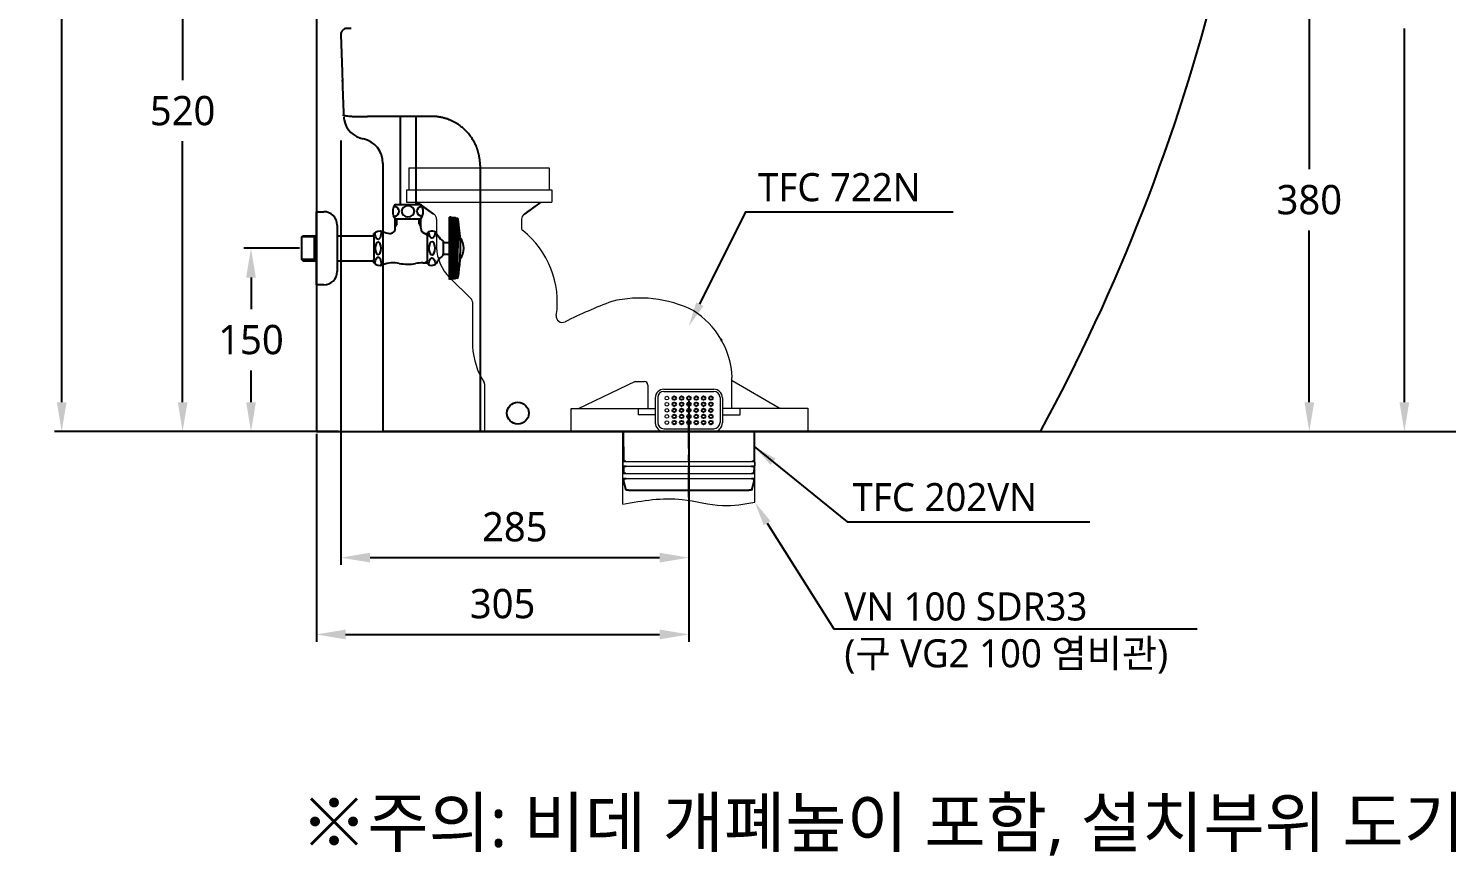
# Model space of a CAD drawing. Extents: x -4150 to 1921, y -105 to 2422.
# Drawn here: x -950 to 211, y -105 to 572 of the extents above; entities that cross this region are included whole.
import ezdxf

# ---------------------------------------------------------------- set-up
doc = ezdxf.new("R2010")
doc.units = 0
doc.header["$LTSCALE"] = 20
doc.header["$MEASUREMENT"] = 0
doc.linetypes.add('CENTER', pattern=[2, 1.25, -0.25, 0.25, -0.25])
doc.layers.get('0').update_dxf_attribs({"linetype": 'CONTINUOUS'})
doc.layers.get('DEFPOINTS').update_dxf_attribs({"linetype": 'CONTINUOUS'})
for name, color, linetype in [('1', 7, 'CONTINUOUS'), ('2', 2, 'CONTINUOUS'), ('3', 3, 'CONTINUOUS'), ('4', 4, 'CONTINUOUS'), ('6', 6, 'CONTINUOUS'), ('CEN', 1, 'CENTER')]:
    doc.layers.add(name, color=color, linetype=linetype)
doc.styles.add('GHS', font='romans', dxfattribs={"bigfont": 'ghs'})
doc.styles.add('ROMANS', font='NanumGothic.ttf', dxfattribs={"height": 10.144927})
doc.styles.get("Standard").update_dxf_attribs({"font": 'NanumGothic.ttf'})
doc.dimstyles.get("Standard").update_dxf_attribs({"dimtxt": 2.7, "dimasz": 2.5, "dimexe": 1.5, "dimexo": 1.5, "dimgap": 1.5, "dimtad": 1, "dimdec": 0, "dimlfac": 10, "dimzin": 0, "dimdsep": 46, "dimtxsty": 'Standard', "dimcen": 0, "dimclrt": 2, "dimadec": 0, "dimazin": 0, "dimtfac": 1, "dimtdec": 0, "dimtmove": 0, "dimatfit": 3, "dimfxl": 0, "dimtolj": 1, "dimtzin": 0, "dimarcsym": 0})

# ---------------------------------------------------------------- blocks, each defined once
blk = doc.blocks.new('*D17')
at = {"color": 3, "lineweight": -2}
for p, q in [((117.5, 951.9), (182.5, 951.9)), ((176.5, 927.9), (176.5, 621.9)), ((176.5, 265.9), (176.5, 571.9)), ((100.5, 241.9), (182.5, 241.9))]:
    blk.add_line(p, q, dxfattribs=at)
at = {"color": 3}
for points in [[(172.5, 927.9), (180.5, 927.9), (176.5, 951.9)], [(172.5, 265.9), (180.5, 265.9), (176.5, 241.9)]]:
    blk.add_solid(points, dxfattribs=at)
at = {"layer": 'DEFPOINTS', "color": 0}
for p in [(115.7, 951.9), (98.7, 241.9), (176.5, 241.9)]:
    blk.add_point(p, dxfattribs=at)
at = {"color": 2, "insert": (176.5, 596.9), "char_height": 24, "attachment_point": 5}
blk.add_mtext('\\A1;710', dxfattribs=at)
blk = doc.blocks.new('*D19')
at = {"color": 3, "lineweight": -2}
for p, q in [((-728, 391.9), (-773.8, 391.9)), ((-767.8, 367.9), (-767.8, 342)), ((-767.8, 265.9), (-767.8, 291.9)), ((-716.1, 241.9), (-773.8, 241.9))]:
    blk.add_line(p, q, dxfattribs=at)
at = {"color": 3}
for points in [[(-771.8, 367.9), (-763.8, 367.9), (-767.8, 391.9)], [(-771.8, 265.9), (-763.8, 265.9), (-767.8, 241.9)]]:
    blk.add_solid(points, dxfattribs=at)
at = {"layer": 'DEFPOINTS', "color": 0}
for p in [(-767.8, 391.9), (-726.2, 391.9), (-714.3, 241.9)]:
    blk.add_point(p, dxfattribs=at)
at = {"color": 2, "insert": (-767.8, 317), "char_height": 24, "attachment_point": 5}
blk.add_mtext('\\A1;150', dxfattribs=at)
blk = doc.blocks.new('*D21')
at = {"color": 3, "lineweight": -2}
for p, q in [((21.2, 621.3), (104.7, 621.3)), ((98.7, 597.3), (98.7, 456.7)), ((98.7, 265.9), (98.7, 406.5)), ((-119.7, 241.9), (104.7, 241.9))]:
    blk.add_line(p, q, dxfattribs=at)
at = {"color": 3}
for points in [[(94.7, 597.3), (102.7, 597.3), (98.7, 621.3)], [(94.7, 265.9), (102.7, 265.9), (98.7, 241.9)]]:
    blk.add_solid(points, dxfattribs=at)
at = {"layer": 'DEFPOINTS', "color": 0}
for p in [(19.4, 621.3), (-121.5, 241.9), (98.7, 241.9)]:
    blk.add_point(p, dxfattribs=at)
at = {"color": 2, "insert": (98.7, 431.6), "char_height": 24, "attachment_point": 5}
blk.add_mtext('\\A1;380', dxfattribs=at)
blk = doc.blocks.new('*D22')
at = {"color": 3, "lineweight": -2}
for p, q in [((-477.9, 767.2), (-829.8, 767.2)), ((-823.8, 743.2), (-823.8, 529.6)), ((-823.8, 265.9), (-823.8, 479.5)), ((-696.1, 241.9), (-829.8, 241.9))]:
    blk.add_line(p, q, dxfattribs=at)
at = {"color": 3}
for points in [[(-827.8, 743.2), (-819.8, 743.2), (-823.8, 767.2)], [(-827.8, 265.9), (-819.8, 265.9), (-823.8, 241.9)]]:
    blk.add_solid(points, dxfattribs=at)
at = {"layer": 'DEFPOINTS', "color": 0}
for p in [(-476.1, 767.2), (-823.8, 241.9), (-694.3, 241.9)]:
    blk.add_point(p, dxfattribs=at)
at = {"color": 2, "insert": (-823.8, 504.5), "char_height": 24, "attachment_point": 5}
blk.add_mtext('\\A1;520', dxfattribs=at)
blk = doc.blocks.new('*D15')
at = {"color": 3, "lineweight": -2}
for p, q in [((-694.3, 480.1), (-694.3, 132.6)), ((-409.3, 267), (-409.3, 132.6)), ((-670.3, 138.6), (-433.3, 138.6))]:
    blk.add_line(p, q, dxfattribs=at)
at = {"color": 3}
for points in [[(-670.3, 142.6), (-670.3, 134.6), (-694.3, 138.6)], [(-433.3, 142.6), (-433.3, 134.6), (-409.3, 138.6)]]:
    blk.add_solid(points, dxfattribs=at)
at = {"layer": 'DEFPOINTS', "color": 0}
for p in [(-694.3, 481.9), (-409.3, 268.8), (-409.3, 138.6)]:
    blk.add_point(p, dxfattribs=at)
at = {"color": 2, "insert": (-551.8, 163.7), "char_height": 24, "attachment_point": 5}
blk.add_mtext('\\A1;285', dxfattribs=at)
blk = doc.blocks.new('*D16')
at = {"color": 3, "lineweight": -2}
for p, q in [((-714.3, 240.1), (-714.3, 69.7)), ((-409.3, 165.3), (-409.3, 69.7)), ((-690.3, 75.7), (-433.3, 75.7))]:
    blk.add_line(p, q, dxfattribs=at)
at = {"color": 3}
for points in [[(-690.3, 79.7), (-690.3, 71.7), (-714.3, 75.7)], [(-433.3, 79.7), (-433.3, 71.7), (-409.3, 75.7)]]:
    blk.add_solid(points, dxfattribs=at)
at = {"layer": 'DEFPOINTS', "color": 0}
for p in [(-714.3, 241.9), (-409.3, 167.1), (-409.3, 75.7)]:
    blk.add_point(p, dxfattribs=at)
at = {"color": 2, "insert": (-561.8, 100.8), "char_height": 24, "attachment_point": 5}
blk.add_mtext('\\A1;305', dxfattribs=at)
blk = doc.blocks.new('BGFB')
at = {"color": 2, "linetype": 'Continuous', "lineweight": 0}
for p, q in [((-57.5, 0), (57.5, 0)), ((-57.5, 0), (-57.5, -18)), ((57.5, 0), (57.5, -18)), ((-59.5, -18), (59.5, -18)), ((-59.5, -18), (-59.5, -28)), ((59.5, -18), (59.5, -28)), ((-59.5, -28), (59.5, -28)), ((-36.9, -38), (-50.8, -28)), ((36.9, -38.1), (50.8, -28)), ((-34.8, -42.1), (-34.8, -65.3)), ((34.8, -42.1), (34.8, -49.1)), ((-24.1, -89.9), (-6.2, -107.6)), ((-5.3, -109.8), (-5.3, -146.3)), ((207.1, -196.8), (207.1, -171.6)), ((207.3, -174.1), (245.6, -196.4)), ((4.7, -215.9), (4.7, -177.4)), ((127.8, -174.9), (81.1, -197.3)), ((127.8, -174.9), (135.3, -174.9)), ((138.3, -177.9), (138.3, -197.3)), ((151.3, -181.3), (192.3, -181.3)), ((151.3, -183.1), (192.3, -183.1)), ((144.3, -197.3), (75.1, -197.3)), ((75.1, -197.3), (75.1, -215.9)), ((130.2, -197.3), (130.2, -202.4)), ((144.3, -188.3), (144.3, -208.9)), ((146.3, -188.1), (146.3, -208.6)), ((197.3, -188.1), (197.3, -208.6)), ((199.3, -188.3), (199.3, -208.9)), ((199.3, -196.8), (269.2, -196.8)), ((213.7, -202.4), (213.7, -196.8)), ((269.2, -196.8), (269.2, -215.9)), ((144.3, -202.4), (130.2, -202.4)), ((199.3, -202.4), (213.7, -202.4)), ((4.7, -215.9), (269.2, -215.9)), ((151.3, -213.6), (192.3, -213.6)), ((117.8, -240.9), (117.8, -243.9)), ((118.5, -240.4), (118.3, -240.4)), ((118.5, -240.4), (225.4, -240.4)), ((225.9, -240.9), (225.9, -243.9)), ((118.5, -244.4), (118.3, -244.4)), ((118.5, -244.4), (225.4, -244.4)), ((120.3, -250.4), (223.3, -250.4)), ((120.6, -254.4), (223, -254.4))]:
    blk.add_line(p, q, dxfattribs=at)
at = {"color": 3, "linetype": 'Continuous', "lineweight": 0}
for p, q in [((117.8, -275.3), (117.8, -215.9)), ((225.9, -273.8), (225.9, -215.9))]:
    blk.add_line(p, q, dxfattribs=at)
at = {"color": 2}
for p, q in [((118.5, -240.4), (118.4, -215.9)), ((225.3, -215.9), (225.2, -240.4)), ((225.2, -240.4), (223.3, -240.4)), ((120.3, -250.4), (118.3, -250.4)), ((118.3, -254.4), (120.6, -254.4)), ((118.5, -244.4), (120.6, -244.4)), ((118.6, -250.4), (118.5, -244.4)), ((118.6, -256.9), (118.6, -254.4)), ((223, -244.4), (225.2, -244.4)), ((223, -254.4), (225.4, -254.4)), ((225.4, -250.4), (223.3, -250.4)), ((225.2, -244.4), (225.1, -250.4)), ((225.1, -254.4), (225.1, -256.9)), ((120.4, -263.9), (118.6, -256.9)), ((122.4, -263.9), (120.4, -263.9)), ((122.4, -263.9), (171.8, -263.9)), ((171.8, -263.9), (221.2, -263.9)), ((223.2, -263.9), (221.2, -263.9)), ((225.1, -256.9), (223.2, -263.9))]:
    blk.add_line(p, q, dxfattribs=at)
blk.add_line((120.3, -240.4), (118.5, -240.4))
at = {"color": 2, "linetype": 'Continuous', "lineweight": 0}
for centre in [(153.8, -188.6), (153.8, -193.6), (153.8, -198.6), (153.8, -203.6), (153.8, -208.6)]:
    blk.add_circle(centre, 1.5, dxfattribs=at)
for centre, radius, start, end in [((-39.8, -42.1), 5, 0.0447, 54.1067), ((39.8, -42.1), 5, 125.8861, 179.7556), ((37.8, -49.1), 3, 179.7556, 231.4151), ((-10.7, -109.9), 74.8, 351.5468, 51.4151), ((1.6, -64.1), 36.4, 181.8849, 225.0733), ((-8.3, -109.8), 3, 0.0895, 45.2408), ((239.8, -464.9), 378.8, 110.2437, 116.5549), ((132, -202.9), 96.3, 63.2809, 103.9725), ((68.2, -121.6), 5, 171.5468, 296.5549), ((140.2, -174), 67, 2.0828, 58.4605), ((52.8, -143.8), 58.1, 182.4762, 213.3534), ((1.7, -177.4), 3, 0, 33.3534), ((135.3, -177.9), 3, 0, 90), ((151.3, -188.3), 7, 90, 180), ((151.3, -188.1), 5, 90, 180), ((192.3, -188.3), 7, 360, 90), ((192.3, -188.1), 5, 0, 90), ((247.1, -193.8), 3, 239.7939, 270), ((151.3, -208.9), 7, 179.7381, 270), ((151.3, -208.6), 5, 180, 270), ((192.3, -208.6), 5, 270, 0), ((192.3, -208.9), 7, 270, 0), ((118.3, -240.9), 0.5, 90, 180), ((225.4, -240.9), 0.5, 0, 90), ((118.3, -243.9), 0.5, 180, 270), ((118.3, -250.9), 0.5, 90, 180), ((118.3, -253.9), 0.5, 180, 270), ((225.4, -243.9), 0.5, 270, 360), ((225.4, -250.9), 0.5, 0, 90), ((225.4, -253.9), 0.5, 270, 0)]:
    blk.add_arc(centre, radius, start, end, dxfattribs=at)
at = {"color": 3, "linetype": 'Continuous', "lineweight": 0}
blk.add_spline([(117.8, -275.3), (166.2, -271.5), (199.4, -276.5), (225.9, -273.8)], degree=3, dxfattribs=at)
at = {"layer": '1', "color": 252, "linetype": 'Continuous'}
for q in [(-50.8, -28), (-50.1, -28.5), (-50.1, -28.5), (-50.1, -28.5)]:
    blk.add_line((-36.9, -38), q, dxfattribs=at)
at = {"layer": '1', "color": 2, "linetype": 'Continuous'}
for centre in [(159.8, -188.6), (159.8, -188.6), (159.8, -193.6), (159.8, -193.6), (159.8, -198.6), (159.8, -198.6), (165.8, -188.6), (165.8, -188.6), (165.8, -193.6), (165.8, -193.6), (165.8, -198.6), (165.8, -198.6), (171.8, -188.6), (171.8, -193.6), (171.8, -198.6), (177.8, -188.6), (177.8, -188.6), (177.8, -193.6), (177.8, -193.6), (177.8, -198.6), (177.8, -198.6), (183.8, -188.6), (183.8, -188.6), (183.8, -193.6), (183.8, -193.6), (183.8, -198.6), (183.8, -198.6), (189.8, -188.6), (189.8, -188.6), (189.8, -193.6), (189.8, -193.6), (189.8, -198.6), (189.8, -198.6), (159.8, -203.6), (159.8, -203.6), (159.8, -208.6), (159.8, -208.6), (165.8, -203.6), (165.8, -203.6), (165.8, -208.6), (165.8, -208.6), (171.8, -203.6), (171.8, -208.6), (171.8, -208.6), (177.8, -203.6), (177.8, -203.6), (177.8, -208.6), (177.8, -208.6), (183.8, -203.6), (183.8, -203.6), (183.8, -208.6), (183.8, -208.6), (189.8, -203.6), (189.8, -203.6), (189.8, -208.6), (189.8, -208.6)]:
    blk.add_circle(centre, 1.5, dxfattribs=at)
at = {"layer": '1', "color": 252, "linetype": 'Continuous'}
for centre in [(171.8, -188.6), (171.8, -193.6), (171.8, -198.6), (171.8, -203.6)]:
    blk.add_circle(centre, 1.5, dxfattribs=at)
for points, degree in [([(50.1, -28.5), (36.9, -38)], 1), ([(50.1, -28.5), (45.7, -31.7), (41.3, -34.8), (36.9, -38)], 3), ([(50.1, -28.5), (36.9, -38)], 1), ([(50.1, -28.5), (45.7, -31.7), (41.3, -34.8), (36.9, -38)], 3), ([(197.9, -139.9), (198.2, -140.5), (198.5, -141), (198.8, -141.6)], 3), ([(197.9, -139.9), (198.2, -140.5), (198.5, -141), (198.8, -141.6)], 3)]:
    blk.add_open_spline(points, degree=degree, dxfattribs=at)
at = {"layer": 'CEN'}
blk.add_line((171.8, -269.9), (171.8, -196.9), dxfattribs=at)
blk = doc.blocks.new('*D23')
at = {"color": 3, "lineweight": -2}
for p, q in [((-453.9, 1179.9), (-928.8, 1179.9)), ((-922.8, 1155.9), (-922.8, 736)), ((-922.8, 265.9), (-922.8, 685.8)), ((-716.1, 241.9), (-928.8, 241.9))]:
    blk.add_line(p, q, dxfattribs=at)
at = {"color": 3}
for points in [[(-926.8, 1155.9), (-918.8, 1155.9), (-922.8, 1179.9)], [(-926.8, 265.9), (-918.8, 265.9), (-922.8, 241.9)]]:
    blk.add_solid(points, dxfattribs=at)
at = {"layer": 'DEFPOINTS', "color": 0}
for p in [(-922.8, 1179.9), (-452.1, 1179.9), (-714.3, 241.9)]:
    blk.add_point(p, dxfattribs=at)
at = {"color": 2, "insert": (-922.8, 710.9), "char_height": 24, "attachment_point": 5}
blk.add_mtext('\\A1;940', dxfattribs=at)

msp = doc.modelspace()

# ---------------------------------------------------------------- linework, layer by layer
for p, q in [((-686.6, 571.9), (-689.3, 571.9)), ((-686.7, 572), (-686.8, 572)), ((-686.7, 572), (-686.7, 572)), ((-685.9, 572), (-686.6, 571.9)), ((-694.3, 566.8), (-693.2, 536.3)), ((-693.1, 536.3), (-693.2, 536.3)), ((-693, 530.1), (-692.9, 528.4)), ((-659.9, 461.5), (-659.9, 241.9)), ((-580.2, 459.6), (-580.2, 241.9)), ((-657.9, 241.9), (-659.9, 241.9)), ((-637.5, 241.9), (-657.9, 241.9)), ((-639.7, 241.9), (-108.6, 241.9)), ((-615.6, 241.9), (-637.5, 241.9)), ((-605.6, 241.9), (-615.6, 241.9)), ((-602.5, 241.9), (-605.6, 241.9)), ((-582.8, 241.9), (-602.5, 241.9)), ((-325.3, 241.9), (-582.8, 241.9)), ((-245.4, 241.9), (-325.3, 241.9)), ((-144.3, 241.9), (-245.4, 241.9)), ((-121.5, 241.9), (-144.3, 241.9))]:
    msp.add_line(p, q)
at = {"flags": 128}
for points in [[(-693.1, 536.3), (-693.1, 533.1), (-693, 529.9)], [(-691.9, 499.5), (-691.7, 498.2), (-691.6, 497.1)]]:
    msp.add_lwpolyline(points, dxfattribs=at)
msp.add_circle((-549.3, 256.9), 9)
for centre, radius, start, end in [((-1501, 993.6), 1571, 331.4141, 345.9855), ((-689.3, 566.9), 5, 90, 182), ((-672.3, 500.9), 19.7, 191.2535, 259.6615), ((-679.9, 461.9), 20, 358.75, 78.2575)]:
    msp.add_arc(centre, radius, start, end)
for points, degree in [([(-686.6, 571.8), (-686.6, 571.9)], 1), ([(-693, 529.8), (-692.7, 520.2), (-692.3, 510.7), (-692, 501.2)], 3), ([(-692.9, 528.4), (-693, 529.8)], 1)]:
    msp.add_open_spline(points, degree=degree)
for points, knots in [([(-686.2, 571.9), (-686.2, 571.9), (-686.4, 571.9), (-686.5, 571.9), (-686.6, 571.9)], [0, 0, 0, 0, 0.146141, 1, 1, 1, 1]), ([(-692, 501.2), (-692, 501.1), (-691.9, 501), (-691.4, 500.8), (-691.1, 500.7), (-690.1, 500.4), (-689.5, 500.3), (-688.1, 500.2), (-687.2, 500.1), (-685.3, 500), (-684.3, 499.9), (-682.1, 499.8), (-680.9, 499.8), (-678.5, 499.8), (-677.3, 499.8), (-674.8, 499.8), (-673.6, 499.9), (-672.5, 499.9)], [0, 0, 0, 0, 0.125, 0.125, 0.25, 0.25, 0.375, 0.375, 0.5, 0.5, 0.625, 0.625, 0.75, 0.75, 0.875, 0.875, 1, 1, 1, 1]), ([(-692, 500.4), (-692, 500.4), (-692, 500.4), (-692, 500.5), (-692, 500.5), (-692, 500.6), (-692, 500.7), (-692, 500.7), (-692, 500.7), (-692, 500.8), (-692, 500.8), (-692, 500.9), (-692, 501), (-692, 501), (-692, 501.1), (-692, 501.1), (-692, 501.2), (-692, 501.2)], [0, 0, 0, 0, 0.118734, 0.209936, 0.295789, 0.385006, 0.430214, 0.477439, 0.516047, 0.55608, 0.606205, 0.684899, 0.742154, 0.811968, 0.880197, 0.942874, 1, 1, 1, 1]), ([(-692, 501.2), (-692, 501.2), (-692, 501.2), (-692, 501.2), (-692, 501.2), (-692, 501.2)], [0, 0, 0, 0, 0.321936, 0.655099, 1, 1, 1, 1]), ([(-620.2, 499.9), (-621.9, 499.9), (-625.2, 499.9), (-630.2, 499.9), (-635.2, 499.9), (-640, 499.9), (-644.8, 499.9), (-649.6, 499.9), (-654.3, 499.9), (-658.9, 499.9), (-663.5, 499.9), (-668, 499.9), (-671, 499.9), (-672.5, 499.9)], [0, 0, 0, 0, 0.096757, 0.192348, 0.286772, 0.380028, 0.472113, 0.563028, 0.65277, 0.741339, 0.828735, 0.914955, 1, 1, 1, 1]), ([(-580.2, 459.6), (-580.2, 459.8), (-580.2, 460.2), (-580.3, 460.8), (-580.3, 461.4), (-580.3, 462), (-580.3, 462.7), (-580.4, 463.3), (-580.5, 463.9), (-580.5, 464.5), (-580.6, 465.1), (-580.7, 465.7), (-580.8, 466.3), (-580.9, 466.9), (-581, 467.5), (-581.1, 468.1), (-581.2, 468.7), (-581.4, 469.2), (-581.5, 469.8), (-581.7, 470.4), (-581.8, 471), (-582, 471.5), (-582.2, 472.1), (-582.4, 472.7), (-582.5, 473.2), (-582.7, 473.8), (-582.9, 474.3), (-583.6, 475.9), (-584.8, 478.5), (-586.8, 481.9), (-589.1, 485.2), (-591.6, 487.9), (-594.1, 490.3), (-596.3, 492), (-598.4, 493.5), (-600.4, 494.7), (-602.5, 495.8), (-604.3, 496.7), (-605.7, 497.2), (-606.7, 497.6), (-607.7, 498), (-608.8, 498.3), (-609.9, 498.6), (-610.9, 498.9), (-612, 499.1), (-613.2, 499.3), (-614.3, 499.5), (-615.4, 499.7), (-616.6, 499.8), (-617.8, 499.9), (-619, 499.9), (-619.8, 499.9), (-620.2, 499.9)], [0, 0, 0, 0, 0.00991, 0.019796, 0.029655, 0.039489, 0.049296, 0.059077, 0.068831, 0.078558, 0.088258, 0.097931, 0.107577, 0.117195, 0.126786, 0.13635, 0.145886, 0.155394, 0.164876, 0.174329, 0.183755, 0.193154, 0.202525, 0.21187, 0.221187, 0.230477, 0.23974, 0.248976, 0.312279, 0.375571, 0.438843, 0.502086, 0.55081, 0.601393, 0.637152, 0.673759, 0.711215, 0.749519, 0.766356, 0.783353, 0.80051, 0.817829, 0.835309, 0.852951, 0.870757, 0.888727, 0.906861, 0.92516, 0.943624, 0.962253, 0.981045, 1, 1, 1, 1])]:
    msp.add_open_spline(points, degree=3, knots=knots)
at = {"layer": '3'}
for points in [[(-400.4, 346.1), (-362.6, 421.8), (-193, 421.8)], [(-345.2, 166.7), (-290.5, 80.4), (7, 80.4)]]:
    msp.add_lwpolyline(points, dxfattribs=at)
msp.add_solid([(-397.4, 344.6), (-409.3, 328.2), (-403.3, 347.6)], dxfattribs=at)
at = {"layer": '3', "color": 3}
msp.add_solid([(-348, 165.1), (-355.3, 184), (-342.3, 168.4)], dxfattribs=at)
at = {"layer": '4'}
for p, q in [((-645.6, 499.9), (-645.6, 427.9)), ((-632.9, 499.9), (-632.9, 427.9)), ((-714.3, 361.9), (-714.3, 421.9)), ((-714.3, 421.9), (-708.3, 421.9)), ((-649.8, 427.9), (-645.6, 427.9)), ((-645.6, 427.9), (-628.8, 427.9)), ((-697.3, 410.9), (-697.3, 372.9)), ((-649.8, 415.9), (-628.8, 415.9)), ((-649.8, 408), (-649.8, 415.9)), ((-649.8, 411.9), (-648.5, 411.9)), ((-648.5, 411.9), (-649.8, 409.8)), ((-648.5, 411.9), (-648.5, 415.9)), ((-630, 411.9), (-630, 415.9)), ((-630, 411.9), (-628.8, 411.9)), ((-630, 411.9), (-628.8, 409.8)), ((-628.8, 408.4), (-628.8, 415.9)), ((-603.8, 417.4), (-605.3, 417.4)), ((-605.3, 416.4), (-605.3, 417.4)), ((-605.3, 391.9), (-605.3, 416.4)), ((-603.8, 417.2), (-603.8, 417.4)), ((-603.8, 417.2), (-603.8, 391.9)), ((-600.3, 416.5), (-603.8, 416.5)), ((-600.3, 415.5), (-603.8, 415.5)), ((-600.3, 414.5), (-603.8, 414.5)), ((-600.3, 413.5), (-603.8, 413.5)), ((-600.3, 412.5), (-603.8, 412.5)), ((-600.3, 411.5), (-603.8, 411.5)), ((-600.3, 410.5), (-603.8, 410.5)), ((-600.3, 409.5), (-603.8, 409.5)), ((-600.3, 408.5), (-603.8, 408.5)), ((-600.3, 407.5), (-603.8, 407.5)), ((-600.3, 406.5), (-603.8, 406.5)), ((-600.3, 416.9), (-603.5, 416.9)), ((-599.8, 416.4), (-600.3, 416.9)), ((-600.3, 416.9), (-600.3, 391.9)), ((-599, 416.4), (-599.8, 416.4)), ((-599.8, 416.4), (-599.8, 391.9)), ((-598.4, 415.9), (-598.4, 391.9)), ((-726.3, 401.2), (-725.3, 402.2)), ((-715.8, 401.2), (-726.3, 401.2)), ((-726.2, 382.7), (-726.2, 401.2)), ((-725.3, 402.2), (-714.3, 402.2)), ((-715.8, 381.7), (-715.8, 402.2)), ((-715.8, 401.2), (-714.8, 402.2)), ((-714.3, 401.6), (-714.3, 382.3)), ((-697.3, 402.2), (-667.3, 402.2)), ((-667.3, 401.2), (-667.3, 403.9)), ((-667.3, 401.2), (-667.3, 382.7)), ((-624.3, 403.2), (-625.6, 404.1)), ((-624.3, 403.9), (-623.4, 403.9)), ((-624.3, 403.2), (-624.3, 403.9)), ((-624.3, 403.2), (-623.4, 403.2)), ((-623.4, 403.9), (-623.4, 404.6)), ((-623.4, 379.9), (-623.4, 403.9)), ((-615.3, 403.2), (-614.7, 402.3)), ((-610.4, 397.7), (-610.4, 396.7)), ((-610.4, 396.7), (-610.4, 387.2)), ((-610.4, 396.7), (-605.3, 396.7)), ((-600.3, 405.5), (-603.8, 405.5)), ((-600.3, 404.5), (-603.8, 404.5)), ((-600.3, 403.5), (-603.8, 403.5)), ((-600.3, 402.5), (-603.8, 402.5)), ((-600.3, 401.5), (-603.8, 401.5)), ((-600.3, 400.5), (-603.8, 400.5)), ((-600.3, 399.5), (-603.8, 399.5)), ((-600.3, 398.5), (-603.8, 398.5)), ((-600.3, 397.5), (-603.8, 397.5)), ((-600.3, 396.5), (-603.8, 396.5)), ((-600.3, 395.5), (-603.8, 395.5)), ((-610.4, 387.2), (-605.3, 387.2)), ((-610.4, 386.2), (-610.4, 387.2)), ((-605.3, 366.4), (-605.3, 391.9)), ((-600.3, 394.5), (-603.8, 394.5)), ((-600.3, 393.5), (-603.8, 393.5)), ((-600.3, 392.5), (-603.8, 392.5)), ((-603.8, 366.6), (-603.8, 391.9)), ((-600.3, 391.3), (-603.8, 391.3)), ((-600.3, 390.3), (-603.8, 390.3)), ((-600.3, 389.3), (-603.8, 389.3)), ((-600.3, 388.3), (-603.8, 388.3)), ((-600.3, 387.3), (-603.8, 387.3)), ((-600.3, 386.3), (-603.8, 386.3)), ((-600.3, 385.3), (-603.8, 385.3)), ((-600.3, 384.3), (-603.8, 384.3)), ((-600.3, 383.3), (-603.8, 383.3)), ((-600.3, 366.9), (-600.3, 391.9)), ((-599.8, 367.4), (-599.8, 391.9)), ((-598.4, 367.9), (-598.4, 391.9)), ((-715.8, 382.7), (-726.3, 382.7)), ((-725.3, 381.7), (-726.3, 382.7)), ((-725.3, 381.7), (-714.3, 381.7)), ((-714.8, 381.7), (-715.8, 382.7)), ((-697.3, 381.7), (-667.3, 381.7)), ((-667.3, 379.9), (-667.3, 382.7)), ((-667.3, 381.7), (-667.3, 381.5)), ((-667.3, 379.9), (-667.3, 381.5)), ((-627, 379.9), (-623.4, 379.9)), ((-624.3, 380.7), (-625.6, 379.9)), ((-624.3, 380.7), (-623.4, 380.7)), ((-624.3, 379.9), (-624.3, 380.7)), ((-623.4, 379.2), (-623.4, 379.9)), ((-615.3, 380.6), (-614.7, 381.6)), ((-600.3, 382.3), (-603.8, 382.3)), ((-600.3, 381.3), (-603.8, 381.3)), ((-600.3, 380.3), (-603.8, 380.3)), ((-600.3, 379.3), (-603.8, 379.3)), ((-600.3, 378.3), (-603.8, 378.3)), ((-600.3, 377.3), (-603.8, 377.3)), ((-600.3, 376.3), (-603.8, 376.3)), ((-600.3, 375.3), (-603.8, 375.3)), ((-600.3, 374.4), (-603.8, 374.4)), ((-600.3, 373.4), (-603.8, 373.4)), ((-600.3, 372.4), (-603.8, 372.4)), ((-708.3, 361.9), (-714.3, 361.9)), ((-603.8, 366.5), (-605.3, 366.5)), ((-600.3, 371.4), (-603.8, 371.4)), ((-600.3, 370.4), (-603.8, 370.4)), ((-600.3, 369.4), (-603.8, 369.4)), ((-600.3, 368.4), (-603.8, 368.4)), ((-600.3, 367.4), (-603.8, 367.4)), ((-603.8, 366.7), (-603.8, 366.5)), ((-600.3, 367), (-603.5, 367)), ((-599.8, 367.5), (-600.3, 367)), ((-599, 367.5), (-599.8, 367.5))]:
    msp.add_line(p, q, dxfattribs=at)
for centre, radius, start, end in [((-708.3, 410.9), 11, 0, 90), ((-641.8, 421.9), 10, 143.1301, 216.8699), ((-636.8, 421.9), 10, 323.1301, 36.8699), ((-653.8, 408), 4, 262.2883, 0), ((-624.3, 408.4), 4.5, 180, 270), ((-603.5, 417.2), 0.3, 180, 270), ((-599, 415.7), 0.7, 9.4934, 90), ((-741.3, 391.9), 145, 1.9431, 9.4934), ((-662.4, 398.9), 7, 69.0339, 134.5129), ((-651, 428.7), 24.8, 249.0339, 262.2883), ((-619.9, 400.6), 5.36, 30, 130.4306), ((-602.6, 409.3), 14, 210, 236.1902), ((-741.3, 391.9), 145, 350.5066, 1.9431), ((-607.5, 391.9), 14, 0.2473, 38.2141), ((-602.6, 374.6), 14, 123.8098, 150), ((-607.5, 392), 14, 321.7859, 359.7527), ((-708.3, 372.9), 11, 270, 0), ((-662.4, 384.9), 7, 225.5, 290.9661), ((-651, 355.2), 24.8, 79.2627, 110.9661), ((-639.3, 416.9), 38, 259.2627, 279.3048), ((-627, 341.9), 38, 90, 99.3048), ((-619.9, 383.3), 5.36, 229.5694, 330), ((-603.5, 366.7), 0.3, 90, 180), ((-599, 368.2), 0.7, 270, 350.5066)]:
    msp.add_arc(centre, radius, start, end, dxfattribs=at)
at = {"layer": '4', "extrusion": (0, 0, -1)}
for centre, major_axis, ratio, start_param, end_param in [((-652, 422.2), (-5.23, 0), 0.866391, 1.824119, 4.49897), ((-626.5, 422.2), (-5.23, 0), 0.866391, 4.942097, 7.58465), ((-663.7, 404.4), (0, -5.22), 0.46009, 4.433611, 7.934688), ((-619.6, 405.5), (0, -5.4), 0.478204, 4.79078, 7.834251), ((-663.7, 379.5), (0, -5.22), 0.46009, 1.472186, 5.009627), ((-619.6, 378.6), (0, -5.4), 0.478204, 1.540108, 4.68362)]:
    msp.add_ellipse(centre, major_axis=major_axis, ratio=ratio, start_param=start_param, end_param=end_param, dxfattribs=at)
for centre, major_axis, ratio in [((-639.3, 422.2), (-5.23, 0), 0.866391), ((-663.7, 391.9), (0, -5.22), 0.46009), ((-619.6, 391.9), (0, -5.4), 0.478204)]:
    msp.add_ellipse(centre, major_axis=major_axis, ratio=ratio, dxfattribs=at)
at = {"layer": '6'}
msp.add_lwpolyline([(285.7, 2167), (-714.3, 2167), (-714.3, 241.9), (1213.2, 241.9), (1213.2, 1266.9)], dxfattribs=at)

# ---------------------------------------------------------------- block references
at = {"color": 1}
msp.add_blockref('BGFB', (-581.1, 457.8), dxfattribs=at)

# ---------------------------------------------------------------- texts
at = {"layer": '2', "char_height": 23, "attachment_point": 4, "style": 'ROMANS'}
for s, insert in [('TFC 722N', (-352.7, 441.8)), ('TFC 202VN', (-275.3, 188)), ('VN 100 SDR33\\P(구 VG2 100 염비관)', (-282, 76.9))]:
    msp.add_mtext(s, dxfattribs=dict(at, insert=insert))
at = {"layer": '3', "color": 1, "insert": (-727.1, -58.2), "char_height": 40, "attachment_point": 1, "style": 'GHS'}
msp.add_mtext_dynamic_manual_height_columns('{\\fNanumGothic|b0|i0|c129|p50;※주의: 비데 개폐높이 포함, 설치부위 도기허용차는 ±5%이므로 반드시 실측 확인 후 시공하십시오.}', width=2648.262, gutter_width=13.5, heights=[0], dxfattribs=at)

# ---------------------------------------------------------------- dimensions: what is measured, and where the dimension line sits
dim = msp.add_linear_dim(base=(-922.8, 1179.9), p1=(-714.3, 241.9), p2=(-452.1, 1179.9), angle=90, text='940', dimstyle='Standard', override={"dimscale": 1.2, "dimtxt": 20, "dimasz": 20, "dimexe": 5, "dimgap": 10, "dimtih": 1, "dimtoh": 1, "dimlfac": 1, "dimzin": 12, "dimclrd": 3, "dimclre": 3, "dimazin": 2, "dimarcsym": 1})
dim.commit()
dim.dimension.update_dxf_attribs({"geometry": '*D23', "text_midpoint": (-922.8, 710.9), "dimtype": 160})
for base, p1, p2, picture, middle in [((176.5, 241.9), (115.7, 951.9), (98.7, 241.9), '*D17', (176.5, 596.9)), ((-767.8, 391.9), (-714.3, 241.9), (-726.2, 391.9), '*D19', (-767.8, 317))]:
    dim = msp.add_linear_dim(base=base, p1=p1, p2=p2, angle=90, dimstyle='Standard', override={"dimscale": 1.2, "dimtxt": 20, "dimasz": 20, "dimexe": 5, "dimgap": 10, "dimtih": 1, "dimtoh": 1, "dimlfac": 1, "dimzin": 12, "dimclrd": 3, "dimclre": 3, "dimazin": 2, "dimarcsym": 1})
    dim.commit()
    dim.dimension.update_dxf_attribs({"geometry": picture, "text_midpoint": middle, "dimtype": 160})
for base, p1, p2, text, picture, middle in [((-823.8, 241.9), (-476.1, 767.2), (-694.3, 241.9), '520', '*D22', (-823.8, 504.5)), ((98.7, 241.9), (19.4, 621.3), (-121.5, 241.9), '380', '*D21', (98.7, 431.6))]:
    dim = msp.add_linear_dim(base=base, p1=p1, p2=p2, angle=90, text=text, dimstyle='Standard', override={"dimscale": 1.2, "dimtxt": 20, "dimasz": 20, "dimexe": 5, "dimgap": 10, "dimtih": 1, "dimtoh": 1, "dimlfac": 1, "dimzin": 12, "dimclrd": 3, "dimclre": 3, "dimazin": 2, "dimarcsym": 1})
    dim.commit()
    dim.dimension.update_dxf_attribs({"geometry": picture, "text_midpoint": middle})
for base, p1, p2, picture, middle in [((-409.3, 138.6), (-694.3, 481.9), (-409.3, 268.8), '*D15', (-551.8, 163.7)), ((-409.3, 75.7), (-714.3, 241.9), (-409.3, 167.1), '*D16', (-561.8, 100.8))]:
    dim = msp.add_linear_dim(base=base, p1=p1, p2=p2, dimstyle='Standard', override={"dimscale": 1.2, "dimtxt": 20, "dimasz": 20, "dimexe": 5, "dimgap": 10, "dimtih": 1, "dimtoh": 1, "dimlfac": 1, "dimzin": 12, "dimclrd": 3, "dimclre": 3, "dimazin": 2, "dimarcsym": 1})
    dim.commit()
    dim.dimension.update_dxf_attribs({"geometry": picture, "text_midpoint": middle})

# ---------------------------------------------------------------- leaders
msp.add_leader([(-355.9, 229.7), (-279.6, 167.9), (-81, 167.9)], dimstyle='Standard', override={"dimtxt": 20, "dimasz": 20, "dimexe": 5, "dimgap": 10, "dimtad": 0, "dimlfac": 1, "dimzin": 12, "dimclrd": 3, "dimclre": 3, "dimazin": 2, "dimarcsym": 1})

doc.saveas('drawing.dxf')
